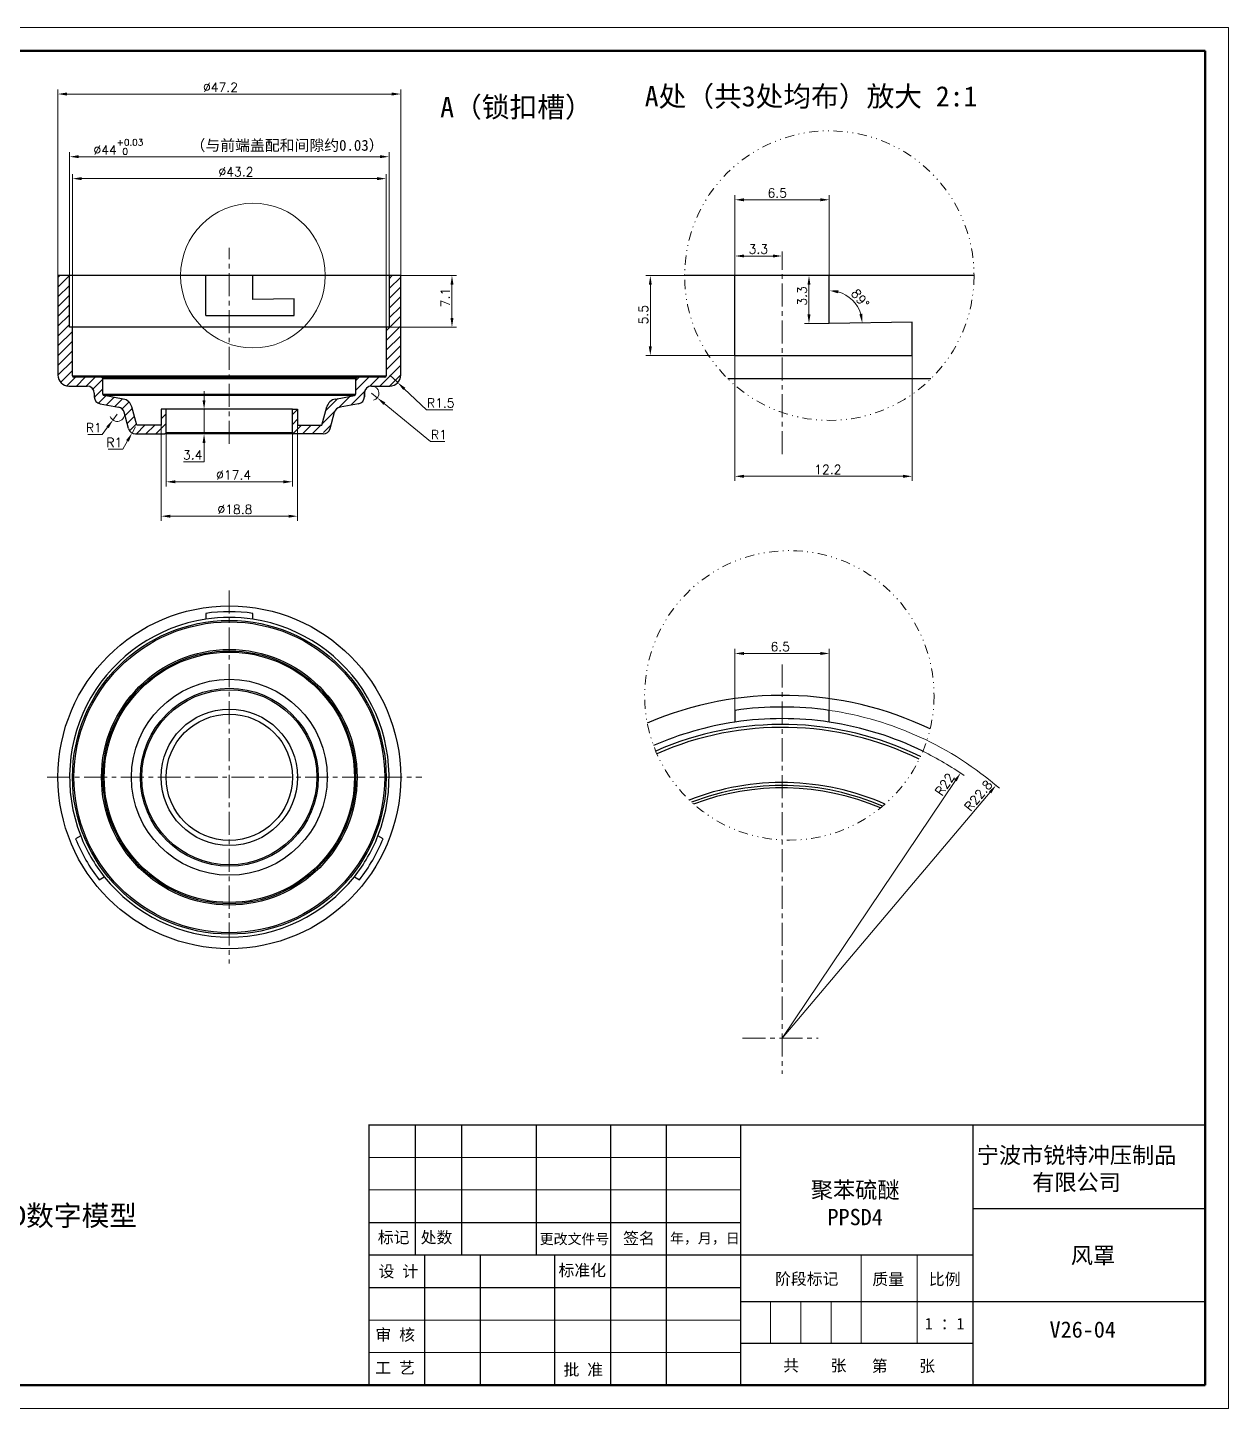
# Model space of a CAD drawing. Header units: millimetres. Extents: x 2517 to 6633, y 792 to 3241.
# Drawn here: x 3850.2 to 4015.5, y 882.8 to 1072.9 of the extents above; entities that cross this region are included whole.
import ezdxf

# ---------------------------------------------------------------- set-up
doc = ezdxf.new("R2010")
doc.units = ezdxf.units.MM
doc.linetypes.add('CENTER', pattern=[50.8, 31.75, -6.35, 6.35, -6.35])
doc.linetypes.add('DIVIDE', pattern=[31.75, 12.7, -6.35, 0, -6.35, 0, -6.35])
for name, color, linetype, lineweight in [('中心线', 1, 'CENTER', 9), ('双点划线', 5, 'DIVIDE', 9), ('填充', 3, 'Continuous', 9), ('实线', 7, 'Continuous', 25), ('尺寸标注', 2, 'Continuous', 9), ('引导线', 6, 'Continuous', 9), ('文本', 3, 'Continuous', 15), ('粗实线', 9, 'Continuous', 50)]:
    doc.layers.add(name, color=color, linetype=linetype, lineweight=lineweight)
doc.styles.add('st', font='txt.shx')
doc.styles.get("Standard").update_dxf_attribs({"font": 'simfang.ttf'})
doc.dimstyles.new('2st', dxfattribs={"dimscale": 0.5, "dimtxt": 2.5, "dimasz": 2.5, "dimexe": 1.25, "dimexo": 0, "dimtad": 1, "dimtoh": 1, "dimdec": 1, "dimlfac": 0.5, "dimdsep": 46, "dimtxsty": 'st', "dimcen": 0, "dimclrd": 256, "dimclre": 256, "dimclrt": 3, "dimadec": 0, "dimazin": 2, "dimtfac": 1, "dimtdec": 1, "dimtofl": 0, "dimtmove": 0, "dimatfit": 1, "dimfxl": 1, "dimlwd": -1, "dimlwe": -1, "dimarcsym": 0})
doc.dimstyles.new('st', dxfattribs={"dimscale": 0.5, "dimtxt": 2.5, "dimasz": 2.5, "dimexe": 1.25, "dimexo": 0, "dimtad": 1, "dimtoh": 1, "dimdsep": 46, "dimtxsty": 'st', "dimcen": 0, "dimclrd": 256, "dimclre": 256, "dimclrt": 3, "dimadec": 3, "dimazin": 2, "dimtfac": 1, "dimtmove": 0, "dimatfit": 1, "dimfxl": 1, "dimlwd": -1, "dimlwe": -1, "dimarcsym": 0})

# ---------------------------------------------------------------- blocks, each defined once
blk = doc.blocks.new('*D317')
at = {"layer": 'Defpoints', "color": 0, "ltscale": 0.1, "transparency": 16777216}
for p in [(3899.94, 1055.16), (3855.94, 1038.79), (3899.94, 1038.79)]:
    blk.add_point(p, dxfattribs=at)
at = {"layer": '尺寸标注', "ltscale": 0.1, "transparency": 16777216}
for p, q in [((3855.94, 1038.79), (3855.94, 1055.79)), ((3857.19, 1055.16), (3898.69, 1055.16)), ((3899.94, 1038.79), (3899.94, 1055.79))]:
    blk.add_line(p, q, dxfattribs=at)
for points in [[(3857.19, 1055.37), (3857.19, 1054.96), (3855.94, 1055.16)], [(3898.69, 1055.37), (3898.69, 1054.96), (3899.94, 1055.16)]]:
    blk.add_solid(points, dxfattribs=at)
at = {"layer": '尺寸标注', "color": 3, "ltscale": 0.1, "transparency": 16777216, "insert": (3862.65, 1056.51), "char_height": 1.25, "attachment_point": 5, "style": 'st'}
blk.add_mtext('%%c44{}{\\H0.71x;\\C3;\\S+0.03^  0;}', dxfattribs=at)
blk = doc.blocks.new('*D318')
at = {"layer": 'Defpoints', "color": 0, "ltscale": 0.1, "transparency": 16777216}
for p in [(3901.54, 1063.79), (3854.34, 1038.79), (3901.54, 1038.79)]:
    blk.add_point(p, dxfattribs=at)
at = {"layer": '尺寸标注', "ltscale": 0.1, "transparency": 16777216}
for p, q in [((3854.34, 1038.79), (3854.34, 1064.41)), ((3855.59, 1063.79), (3900.29, 1063.79)), ((3901.54, 1038.79), (3901.54, 1064.41))]:
    blk.add_line(p, q, dxfattribs=at)
for points in [[(3855.59, 1064), (3855.59, 1063.58), (3854.34, 1063.79)], [(3900.29, 1064), (3900.29, 1063.58), (3901.54, 1063.79)]]:
    blk.add_solid(points, dxfattribs=at)
at = {"layer": '尺寸标注', "color": 3, "ltscale": 0.1, "transparency": 16777216, "insert": (3876.72, 1064.72), "char_height": 1.25, "attachment_point": 5, "style": 'st'}
blk.add_mtext('%%c47.2', dxfattribs=at)
blk = doc.blocks.new('*D319')
at = {"layer": 'Defpoints', "color": 0, "ltscale": 0.1, "transparency": 16777216}
for p in [(3869.24, 1017.19), (3886.64, 1017.19), (3886.64, 1010.4)]:
    blk.add_point(p, dxfattribs=at)
at = {"layer": '尺寸标注', "ltscale": 0.1, "transparency": 16777216}
for p, q in [((3869.24, 1017.19), (3869.24, 1009.78)), ((3886.64, 1017.19), (3886.64, 1009.78)), ((3870.49, 1010.4), (3885.39, 1010.4))]:
    blk.add_line(p, q, dxfattribs=at)
for points in [[(3870.49, 1010.61), (3870.49, 1010.2), (3869.24, 1010.4)], [(3885.39, 1010.61), (3885.39, 1010.2), (3886.64, 1010.4)]]:
    blk.add_solid(points, dxfattribs=at)
at = {"layer": '尺寸标注', "color": 3, "ltscale": 0.1, "transparency": 16777216, "insert": (3878.52, 1011.34), "char_height": 1.25, "attachment_point": 5, "style": 'st'}
blk.add_mtext('%%c17.4', dxfattribs=at)
blk = doc.blocks.new('*D333')
at = {"layer": 'Defpoints', "color": 0, "ltscale": 0.1, "transparency": 16777216}
for p in [(3960.57, 1049.23), (3947.57, 1038.79), (3960.57, 1038.79)]:
    blk.add_point(p, dxfattribs=at)
at = {"layer": '尺寸标注', "ltscale": 0.1, "transparency": 16777216}
for p, q in [((3947.57, 1038.79), (3947.57, 1049.85)), ((3960.57, 1038.79), (3960.57, 1049.85)), ((3948.82, 1049.23), (3959.32, 1049.23))]:
    blk.add_line(p, q, dxfattribs=at)
for points in [[(3948.82, 1049.44), (3948.82, 1049.02), (3947.57, 1049.23)], [(3959.32, 1049.44), (3959.32, 1049.02), (3960.57, 1049.23)]]:
    blk.add_solid(points, dxfattribs=at)
at = {"layer": '尺寸标注', "color": 3, "ltscale": 0.1, "transparency": 16777216, "insert": (3953.4, 1050.17), "char_height": 1.25, "attachment_point": 5, "style": 'st'}
blk.add_mtext('6.5', dxfattribs=at)
blk = doc.blocks.new('*D334')
at = {"layer": 'Defpoints', "color": 0, "ltscale": 0.1, "transparency": 16777216}
for p in [(3947.57, 1038.79), (3935.92, 1027.79), (3947.57, 1027.79)]:
    blk.add_point(p, dxfattribs=at)
at = {"layer": '尺寸标注', "ltscale": 0.1, "transparency": 16777216}
for p, q in [((3947.57, 1038.79), (3935.29, 1038.79)), ((3935.92, 1037.54), (3935.92, 1029.04)), ((3947.57, 1027.79), (3935.29, 1027.79))]:
    blk.add_line(p, q, dxfattribs=at)
for points in [[(3935.71, 1037.54), (3936.12, 1037.54), (3935.92, 1038.79)], [(3935.71, 1029.04), (3936.12, 1029.04), (3935.92, 1027.79)]]:
    blk.add_solid(points, dxfattribs=at)
at = {"layer": '尺寸标注', "color": 3, "ltscale": 0.1, "transparency": 16777216, "insert": (3934.98, 1033.4), "char_height": 1.25, "attachment_point": 5, "rotation": 90, "style": 'st'}
blk.add_mtext('5.5', dxfattribs=at)
blk = doc.blocks.new('*D335')
at = {"layer": 'Defpoints', "color": 0, "ltscale": 0.1, "transparency": 16777216}
for p in [(3947.57, 1027.79), (3971.97, 1027.79), (3971.97, 1011.16)]:
    blk.add_point(p, dxfattribs=at)
at = {"layer": '尺寸标注', "ltscale": 0.1, "transparency": 16777216}
for p, q in [((3947.57, 1027.79), (3947.57, 1010.53)), ((3971.97, 1027.79), (3971.97, 1010.53)), ((3948.82, 1011.16), (3970.72, 1011.16))]:
    blk.add_line(p, q, dxfattribs=at)
for points in [[(3948.82, 1011.37), (3948.82, 1010.95), (3947.57, 1011.16)], [(3970.72, 1011.37), (3970.72, 1010.95), (3971.97, 1011.16)]]:
    blk.add_solid(points, dxfattribs=at)
at = {"layer": '尺寸标注', "color": 3, "ltscale": 0.1, "transparency": 16777216, "insert": (3960.37, 1012.1), "char_height": 1.25, "attachment_point": 5, "style": 'st'}
blk.add_mtext('12.2', dxfattribs=at)
blk = doc.blocks.new('*D336')
at = {"layer": 'Defpoints', "color": 0, "ltscale": 0.1, "transparency": 16777216}
for p in [(3960.57, 1038.79), (3962.81, 1036.13), (3971.97, 1032.39), (3960.57, 1032.19), (3960.57, 1032.19)]:
    blk.add_point(p, dxfattribs=at)
at = {"layer": '尺寸标注', "ltscale": 0.1, "transparency": 16777216}
blk.add_arc((3960.57, 1032.19), 4.53, 16.85, 74.15, dxfattribs=at)
for points in [[(3961.78, 1036.35), (3961.84, 1036.76), (3960.57, 1036.73)], [(3965.11, 1033.54), (3964.7, 1033.47), (3965.1, 1032.27)]]:
    blk.add_solid(points, dxfattribs=at)
at = {"layer": '尺寸标注', "color": 3, "ltscale": 0.1, "transparency": 16777216, "insert": (3964.83, 1035.63), "char_height": 1.25, "attachment_point": 5, "rotation": 308.8841, "style": 'st'}
blk.add_mtext('89°', dxfattribs=at)
blk = doc.blocks.new('*D337')
at = {"layer": 'Defpoints', "color": 0, "ltscale": 0.1, "transparency": 16777216}
for p in [(3957.77, 1038.79), (3960.57, 1038.79), (3960.57, 1032.19)]:
    blk.add_point(p, dxfattribs=at)
at = {"layer": '尺寸标注', "ltscale": 0.1, "transparency": 16777216}
for p, q in [((3960.57, 1038.79), (3957.14, 1038.79)), ((3957.77, 1033.44), (3957.77, 1037.54)), ((3960.57, 1032.19), (3957.14, 1032.19))]:
    blk.add_line(p, q, dxfattribs=at)
for points in [[(3957.56, 1037.54), (3957.97, 1037.54), (3957.77, 1038.79)], [(3957.56, 1033.44), (3957.97, 1033.44), (3957.77, 1032.19)]]:
    blk.add_solid(points, dxfattribs=at)
at = {"layer": '尺寸标注', "color": 3, "ltscale": 0.1, "transparency": 16777216, "insert": (3956.83, 1035.99), "char_height": 1.25, "attachment_point": 5, "rotation": 90, "style": 'st'}
blk.add_mtext('3.3', dxfattribs=at)
blk = doc.blocks.new('*D338')
at = {"layer": 'Defpoints', "color": 0, "ltscale": 0.1, "transparency": 16777216}
for p in [(3954.07, 1041.49), (3954.07, 1039.96), (3947.57, 1038.79)]:
    blk.add_point(p, dxfattribs=at)
at = {"layer": '尺寸标注', "ltscale": 0.1, "transparency": 16777216}
for p, q in [((3947.57, 1038.79), (3947.57, 1042.12)), ((3954.07, 1039.96), (3954.07, 1042.12)), ((3948.82, 1041.49), (3952.82, 1041.49))]:
    blk.add_line(p, q, dxfattribs=at)
for points in [[(3948.82, 1041.7), (3948.82, 1041.29), (3947.57, 1041.49)], [(3952.82, 1041.7), (3952.82, 1041.29), (3954.07, 1041.49)]]:
    blk.add_solid(points, dxfattribs=at)
at = {"layer": '尺寸标注', "color": 3, "ltscale": 0.1, "transparency": 16777216, "insert": (3950.8, 1042.43), "char_height": 1.25, "attachment_point": 5, "style": 'st'}
blk.add_mtext('3.3', dxfattribs=at)
blk = doc.blocks.new('*D339')
at = {"layer": 'Defpoints', "color": 0, "ltscale": 0.1, "transparency": 16777216}
for p in [(3983.52, 968.61), (3954.07, 933.8)]:
    blk.add_point(p, dxfattribs=at)
at = {"layer": '尺寸标注', "ltscale": 0.1, "transparency": 16777216}
blk.add_line((3954.07, 933.8), (3982.71, 967.66), dxfattribs=at)
blk.add_arc((3954.07, 933.8), 45.6, 48.9836, 81.8049, dxfattribs=at)
blk.add_solid([(3982.55, 967.79), (3982.87, 967.52), (3983.52, 968.61)], dxfattribs=at)
at = {"layer": '尺寸标注', "color": 3, "ltscale": 0.1, "transparency": 16777216, "insert": (3981.09, 967.2), "char_height": 1.25, "attachment_point": 5, "rotation": 49.7689, "style": 'st'}
blk.add_mtext('R22.8', dxfattribs=at)
blk = doc.blocks.new('*D340')
at = {"layer": 'Defpoints', "color": 0, "ltscale": 0.1, "transparency": 16777216}
for p in [(3960.57, 986.77), (3947.57, 978.93), (3960.57, 978.93)]:
    blk.add_point(p, dxfattribs=at)
at = {"layer": '尺寸标注', "ltscale": 0.1, "transparency": 16777216}
for p, q in [((3947.57, 978.93), (3947.57, 987.39)), ((3948.82, 986.77), (3959.32, 986.77)), ((3960.57, 978.93), (3960.57, 987.39))]:
    blk.add_line(p, q, dxfattribs=at)
for points in [[(3948.82, 986.98), (3948.82, 986.56), (3947.57, 986.77)], [(3959.32, 986.98), (3959.32, 986.56), (3960.57, 986.77)]]:
    blk.add_solid(points, dxfattribs=at)
at = {"layer": '尺寸标注', "color": 3, "ltscale": 0.1, "transparency": 16777216, "insert": (3953.8, 987.71), "char_height": 1.25, "attachment_point": 5, "style": 'st'}
blk.add_mtext('6.5', dxfattribs=at)
blk = doc.blocks.new('*D341')
at = {"layer": 'Defpoints', "color": 0, "ltscale": 0.1, "transparency": 16777216}
for p in [(3978.63, 970.3), (3954.07, 933.8)]:
    blk.add_point(p, dxfattribs=at)
at = {"layer": '尺寸标注', "ltscale": 0.1, "transparency": 16777216}
blk.add_line((3954.07, 933.8), (3977.94, 969.27), dxfattribs=at)
blk.add_arc((3954.07, 933.8), 44, 55.2487, 63.868, dxfattribs=at)
blk.add_solid([(3977.76, 969.38), (3978.11, 969.15), (3978.63, 970.3)], dxfattribs=at)
at = {"layer": '尺寸标注', "color": 3, "ltscale": 0.1, "transparency": 16777216, "insert": (3976.46, 968.76), "char_height": 1.25, "attachment_point": 5, "rotation": 56.0626, "style": 'st'}
blk.add_mtext('R22', dxfattribs=at)
blk = doc.blocks.new('*D343')
at = {"layer": 'Defpoints', "color": 0, "ltscale": 0.1, "transparency": 16777216}
for p in [(3868.54, 1018.19), (3887.34, 1018.19), (3887.34, 1005.67)]:
    blk.add_point(p, dxfattribs=at)
at = {"layer": '尺寸标注', "ltscale": 0.1, "transparency": 16777216}
for p, q in [((3868.54, 1018.19), (3868.54, 1005.04)), ((3887.34, 1018.19), (3887.34, 1005.04)), ((3869.79, 1005.67), (3886.09, 1005.67))]:
    blk.add_line(p, q, dxfattribs=at)
for points in [[(3869.79, 1005.87), (3869.79, 1005.46), (3868.54, 1005.67)], [(3886.09, 1005.87), (3886.09, 1005.46), (3887.34, 1005.67)]]:
    blk.add_solid(points, dxfattribs=at)
at = {"layer": '尺寸标注', "color": 3, "ltscale": 0.1, "transparency": 16777216, "insert": (3878.71, 1006.6), "char_height": 1.25, "attachment_point": 5, "style": 'st'}
blk.add_mtext('%%c18.8', dxfattribs=at)
blk = doc.blocks.new('*D344')
at = {"layer": 'Defpoints', "color": 0, "ltscale": 0.1, "transparency": 16777216}
for p in [(3900.04, 1025.09), (3901.13, 1024.06)]:
    blk.add_point(p, dxfattribs=at)
at = {"layer": '尺寸标注', "ltscale": 0.1, "transparency": 16777216}
for p, q in [((3900.04, 1025.09), (3901.13, 1024.06)), ((3902.03, 1023.2), (3905.08, 1020.32)), ((3905.08, 1020.32), (3908.72, 1020.32))]:
    blk.add_line(p, q, dxfattribs=at)
blk.add_solid([(3902.18, 1023.35), (3901.89, 1023.05), (3901.13, 1024.06)], dxfattribs=at)
at = {"layer": '尺寸标注', "color": 3, "ltscale": 0.1, "transparency": 16777216, "insert": (3907.05, 1021.26), "char_height": 1.25, "attachment_point": 5, "style": 'st'}
blk.add_mtext('R1.5', dxfattribs=at)
blk = doc.blocks.new('*D345')
at = {"layer": 'Defpoints', "color": 0, "ltscale": 0.1, "transparency": 16777216}
for p in [(3897.54, 1022.59), (3898.31, 1021.96)]:
    blk.add_point(p, dxfattribs=at)
at = {"layer": '尺寸标注', "ltscale": 0.1, "transparency": 16777216}
for p, q in [((3897.54, 1022.59), (3898.31, 1021.96)), ((3899.28, 1021.17), (3905.66, 1015.95)), ((3905.66, 1015.95), (3907.64, 1015.95))]:
    blk.add_line(p, q, dxfattribs=at)
blk.add_arc((3897.54, 1022.59), 1, 284.9325, 90, dxfattribs=at)
blk.add_solid([(3899.41, 1021.33), (3899.15, 1021.01), (3898.31, 1021.96)], dxfattribs=at)
at = {"layer": '尺寸标注', "color": 3, "ltscale": 0.1, "transparency": 16777216, "insert": (3906.8, 1016.89), "char_height": 1.25, "attachment_point": 5, "style": 'st'}
blk.add_mtext('R1', dxfattribs=at)
blk = doc.blocks.new('*D346')
at = {"layer": 'Defpoints', "color": 0, "ltscale": 0.1, "transparency": 16777216}
for p in [(3877.94, 1020.39), (3874.46, 1016.99), (3877.94, 1016.99)]:
    blk.add_point(p, dxfattribs=at)
at = {"layer": '尺寸标注', "ltscale": 0.1, "transparency": 16777216}
for p, q in [((3874.46, 1021.64), (3874.46, 1022.89)), ((3877.94, 1020.39), (3873.83, 1020.39)), ((3874.46, 1020.39), (3874.46, 1016.99)), ((3877.94, 1016.99), (3873.83, 1016.99)), ((3874.46, 1015.74), (3874.46, 1013.17)), ((3874.46, 1013.17), (3871.64, 1013.17))]:
    blk.add_line(p, q, dxfattribs=at)
for points in [[(3874.25, 1021.64), (3874.66, 1021.64), (3874.46, 1020.39)], [(3874.25, 1015.74), (3874.66, 1015.74), (3874.46, 1016.99)]]:
    blk.add_solid(points, dxfattribs=at)
at = {"layer": '尺寸标注', "color": 3, "ltscale": 0.1, "transparency": 16777216, "insert": (3872.89, 1014.11), "char_height": 1.25, "attachment_point": 5, "style": 'st'}
blk.add_mtext('3.4', dxfattribs=at)
blk = doc.blocks.new('*D347')
at = {"layer": 'Defpoints', "color": 0, "ltscale": 0.1, "transparency": 16777216}
for p in [(3901.54, 1038.79), (3908.6, 1038.79), (3899.94, 1031.69)]:
    blk.add_point(p, dxfattribs=at)
at = {"layer": '尺寸标注', "ltscale": 0.1, "transparency": 16777216}
for p, q in [((3901.54, 1038.79), (3909.23, 1038.79)), ((3908.6, 1032.94), (3908.6, 1037.54)), ((3899.94, 1031.69), (3909.23, 1031.69))]:
    blk.add_line(p, q, dxfattribs=at)
for points in [[(3908.4, 1037.54), (3908.81, 1037.54), (3908.6, 1038.79)], [(3908.4, 1032.94), (3908.81, 1032.94), (3908.6, 1031.69)]]:
    blk.add_solid(points, dxfattribs=at)
at = {"layer": '尺寸标注', "color": 3, "ltscale": 0.1, "transparency": 16777216, "insert": (3907.67, 1035.77), "char_height": 1.25, "attachment_point": 5, "rotation": 90, "style": 'st'}
blk.add_mtext('7.1', dxfattribs=at)
blk = doc.blocks.new('*D348')
at = {"layer": 'Defpoints', "color": 0, "ltscale": 0.1, "transparency": 16777216}
for p in [(3899.54, 1052.14), (3856.34, 1031.69), (3899.54, 1031.69)]:
    blk.add_point(p, dxfattribs=at)
at = {"layer": '尺寸标注', "ltscale": 0.1, "transparency": 16777216}
for p, q in [((3856.34, 1031.69), (3856.34, 1052.77)), ((3857.59, 1052.14), (3898.29, 1052.14)), ((3899.54, 1031.69), (3899.54, 1052.77))]:
    blk.add_line(p, q, dxfattribs=at)
for points in [[(3857.59, 1052.35), (3857.59, 1051.93), (3856.34, 1052.14)], [(3898.29, 1052.35), (3898.29, 1051.93), (3899.54, 1052.14)]]:
    blk.add_solid(points, dxfattribs=at)
at = {"layer": '尺寸标注', "color": 3, "ltscale": 0.1, "transparency": 16777216, "insert": (3878.85, 1053.08), "char_height": 1.25, "attachment_point": 5, "style": 'st'}
blk.add_mtext('%%c43.2', dxfattribs=at)
blk = doc.blocks.new('*D511')
at = {"layer": 'Defpoints', "color": 0, "ltscale": 0.1, "transparency": 16777216}
for p in [(3864.54, 1017.12), (3865.03, 1017.99)]:
    blk.add_point(p, dxfattribs=at)
at = {"layer": '尺寸标注', "ltscale": 0.1, "transparency": 16777216}
for p, q in [((3865.03, 1017.99), (3864.54, 1017.12)), ((3863.91, 1016.04), (3863.25, 1014.88)), ((3863.25, 1014.88), (3861.27, 1014.88))]:
    blk.add_line(p, q, dxfattribs=at)
blk.add_solid([(3863.73, 1016.14), (3864.1, 1015.94), (3864.54, 1017.12)], dxfattribs=at)
at = {"layer": '尺寸标注', "color": 3, "ltscale": 0.1, "transparency": 16777216, "insert": (3862.1, 1015.82), "char_height": 1.25, "attachment_point": 5, "style": 'st'}
blk.add_mtext('R1', dxfattribs=at)
blk = doc.blocks.new('*D512')
at = {"layer": 'Defpoints', "color": 0, "ltscale": 0.1, "transparency": 16777216}
for p in [(3862.5, 1019.71), (3861.91, 1018.91)]:
    blk.add_point(p, dxfattribs=at)
at = {"layer": '尺寸标注', "ltscale": 0.1, "transparency": 16777216}
for p, q in [((3862.5, 1019.71), (3861.91, 1018.91)), ((3861.16, 1017.91), (3860.41, 1016.9)), ((3860.41, 1016.9), (3858.44, 1016.9))]:
    blk.add_line(p, q, dxfattribs=at)
blk.add_arc((3862.5, 1019.71), 1, 197.5833, 15, dxfattribs=at)
blk.add_solid([(3860.99, 1018.03), (3861.33, 1017.78), (3861.91, 1018.91)], dxfattribs=at)
at = {"layer": '尺寸标注', "color": 3, "ltscale": 0.1, "transparency": 16777216, "insert": (3859.27, 1017.84), "char_height": 1.25, "attachment_point": 5, "style": 'st'}
blk.add_mtext('R1', dxfattribs=at)

msp = doc.modelspace()

# ---------------------------------------------------------------- hatches: boundary and pattern name
at = {"layer": '填充', "ltscale": 0.1}
h = msp.add_hatch(dxfattribs=at)
h.set_pattern_fill('ANSI31', color=256, scale=0.3)
h.set_pattern_definition([(45, (3854.3364, 1016.9923), (-0.67352, 0.67352), [])])
edge = h.paths.add_edge_path()
edge.add_line((3891.8058, 1017.7335), (3892.3804, 1019.8781))
edge.add_arc((3893.3773, 1019.7001), 1.0127, 100.227615, 169.874095, ccw=False)
edge.add_line((3893.1975, 1020.6967), (3895.71, 1021.1397))
edge.add_arc((3895.5364, 1022.1245), 1, 280, 295.852513)
edge.add_line((3895.9724, 1021.2246), (3895.9724, 1024.7923))
edge.add_line((3895.9724, 1024.7923), (3895.5364, 1024.7923))
edge.add_arc((3895.5364, 1024.5923), 0.2, 90, 180)
edge.add_line((3895.3364, 1024.5923), (3895.3364, 1022.4601))
edge.add_arc((3895.1364, 1022.4601), 0.2, -80, 0, ccw=False)
edge.add_line((3895.1711, 1022.2632), (3892.5499, 1021.801))
edge.add_arc((3892.8165, 1020.3171), 1.5076, 100.184309, 164.815691)
edge.add_line((3891.3615, 1020.712), (3890.6864, 1018.1923))
edge.add_arc((3890.3596, 1017.4298), 0.8296, 66.805414, 113.194586)
edge.add_line((3890.0329, 1018.1923), (3887.3364, 1018.1923))
edge.add_line((3887.3364, 1018.1923), (3887.3364, 1020.3923))
edge.add_line((3887.3364, 1020.3923), (3886.6364, 1020.3923))
edge.add_line((3886.6364, 1020.3923), (3886.6364, 1017.1923))
edge.add_arc((3886.8364, 1017.1923), 0.2, 180, 270)
edge.add_line((3886.8364, 1016.9923), (3890.3398, 1016.9923))
edge.add_arc((3889.4925, 1020.4884), 3.5973, 283.623455, 310.019418)
edge = h.paths.add_edge_path()
edge.add_line((3901.5364, 1038.7923), (3899.9364, 1038.7923))
edge.add_line((3899.9364, 1038.7923), (3899.9364, 1031.6923))
edge.add_line((3899.9364, 1031.6923), (3899.5364, 1031.6923))
edge.add_line((3899.5364, 1031.6923), (3899.5364, 1024.9923))
edge.add_arc((3899.3364, 1024.9923), 0.2, -90, 0, ccw=False)
edge.add_line((3899.3364, 1024.7923), (3895.9724, 1024.7923))
edge.add_line((3895.9724, 1024.7923), (3895.9724, 1021.2246))
edge.add_arc((3895.5364, 1022.1245), 1, 295.852513, 360)
edge.add_line((3896.5364, 1022.1245), (3896.5364, 1022.5923))
edge.add_arc((3897.5364, 1022.5923), 1, 90, 180, ccw=False)
edge.add_line((3897.5364, 1023.5923), (3900.0364, 1023.5923))
edge.add_arc((3900.0364, 1025.0923), 1.5, 270, 360)
edge.add_line((3901.5364, 1025.0923), (3901.5364, 1038.7923))
edge = h.paths.add_edge_path()
edge.add_line((3856.3364, 1031.6923), (3855.9364, 1031.6923))
edge.add_line((3855.9364, 1031.6923), (3855.9364, 1038.7923))
edge.add_line((3855.9364, 1038.7923), (3854.3364, 1038.7923))
edge.add_line((3854.3364, 1038.7923), (3854.3364, 1025.0923))
edge.add_arc((3855.8364, 1025.0923), 1.5, 180, 270)
edge.add_line((3855.8364, 1023.5923), (3858.3364, 1023.5923))
edge.add_arc((3858.3364, 1022.5923), 1, 0, 90, ccw=False)
edge.add_line((3859.3364, 1022.5923), (3859.3364, 1022.1245))
edge.add_arc((3860.3364, 1022.1245), 1, 180, 260)
edge.add_line((3860.1627, 1021.1397), (3862.6753, 1020.6967))
edge.add_arc((3862.4962, 1019.7008), 1.0118, 10.093371, 79.804919, ccw=False)
edge.add_line((3863.4923, 1019.8781), (3864.067, 1017.7335))
edge.add_arc((3865.0522, 1018.0056), 1.0221, 195.439618, 277.541018)
edge.add_line((3865.1864, 1016.9923), (3869.0364, 1016.9923))
edge.add_arc((3869.0364, 1017.1923), 0.2, 270, 360)
edge.add_line((3869.2364, 1017.1923), (3869.2364, 1020.3923))
edge.add_line((3869.2364, 1020.3923), (3868.5364, 1020.3923))
edge.add_line((3868.5364, 1020.3923), (3868.5364, 1018.1923))
edge.add_line((3868.5364, 1018.1923), (3865.8398, 1018.1923))
edge.add_arc((3865.5131, 962.7765), 55.4168, 89.662187, 90.337813)
edge.add_line((3865.1864, 1018.1923), (3864.5559, 1020.5454))
edge.add_arc((3863.0359, 1020.2902), 1.5413, 9.531152, 66.959805)
edge.add_line((3863.6391, 1021.7085), (3860.7017, 1022.2632))
edge.add_arc((3860.7364, 1022.4601), 0.2, 180, 260, ccw=False)
edge.add_line((3860.5364, 1022.4601), (3860.5364, 1024.5923))
edge.add_arc((3860.3364, 1024.5923), 0.2, 0, 90)
edge.add_line((3860.3364, 1024.7923), (3856.5364, 1024.7923))
edge.add_arc((3856.5364, 1024.9923), 0.2, 180, 270, ccw=False)
edge.add_line((3856.3364, 1024.9923), (3856.3364, 1031.6923))

# ---------------------------------------------------------------- linework, layer by layer
at = {"layer": '中心线', "ltscale": 0.1}
for p, q in [((3877.9364, 1015.6405), (3877.9364, 1042.6371)), ((3954.0689, 1014.2041), (3954.0689, 1039.9633)), ((3877.9364, 995.4468), (3877.9364, 944.0826)), ((3954.0689, 985.2489), (3954.0689, 928.8965)), ((3852.8444, 969.722), (3904.4521, 969.722)), ((3948.6221, 933.7993), (3959.0374, 933.7993))]:
    msp.add_line(p, q, dxfattribs=at)
at = {"layer": '双点划线', "ltscale": 0.1}
for centre in [(3960.5689, 1038.7923), (3955.0627, 980.9993)]:
    msp.add_circle(centre, 19.9319, dxfattribs=at)
at = {"layer": '实线', "lineweight": 25}
for p, q in [((3854.3364, 1038.7923), (3854.3364, 1025.0923)), ((3855.9364, 1038.7923), (3854.3364, 1038.7923)), ((3855.9364, 1031.6923), (3855.9364, 1038.7923)), ((3874.6864, 1038.7923), (3855.9364, 1038.7923)), ((3874.6864, 1033.2923), (3874.6864, 1038.7923)), ((3881.1864, 1038.7923), (3874.6864, 1038.7923)), ((3881.1864, 1035.4923), (3881.1864, 1038.7923)), ((3899.9364, 1038.7923), (3881.1864, 1038.7923)), ((3899.9364, 1038.7923), (3899.9364, 1031.6923)), ((3901.5364, 1038.7923), (3899.9364, 1038.7923)), ((3901.5364, 1025.0923), (3901.5364, 1038.7923)), ((3947.5689, 1038.7923), (3940.6369, 1038.7923)), ((3947.5689, 1027.7923), (3947.5689, 1038.7923)), ((3960.5689, 1038.7923), (3947.5689, 1038.7923)), ((3960.5689, 1032.1923), (3960.5689, 1038.7923)), ((3980.5008, 1038.7923), (3960.5689, 1038.7923)), ((3886.8846, 1035.5918), (3881.1864, 1035.4923)), ((3886.8846, 1033.2923), (3886.8846, 1035.5918)), ((3874.6864, 1033.2923), (3886.8846, 1033.2923)), ((3971.9653, 1032.3912), (3960.5689, 1032.1923)), ((3971.9653, 1027.7923), (3971.9653, 1032.3912)), ((3856.3364, 1031.6923), (3855.9364, 1031.6923)), ((3856.3364, 1024.9923), (3856.3364, 1031.6923)), ((3899.5364, 1031.6923), (3856.3364, 1031.6923)), ((3899.5364, 1031.6923), (3899.5364, 1024.9923)), ((3899.9364, 1031.6923), (3899.5364, 1031.6923)), ((3947.5689, 1027.7923), (3971.9653, 1027.7923)), ((3856.3364, 1024.9923), (3899.5364, 1024.9923)), ((3860.3364, 1024.7923), (3856.5364, 1024.7923)), ((3860.3364, 1024.7923), (3895.5364, 1024.7923)), ((3899.3364, 1024.7923), (3895.5364, 1024.7923)), ((3855.8364, 1023.5923), (3858.3364, 1023.5923)), ((3860.5364, 1022.4601), (3860.5364, 1024.5923)), ((3895.3364, 1024.5923), (3860.5364, 1024.5923)), ((3895.3364, 1024.5923), (3895.3364, 1022.4601)), ((3897.5364, 1023.5923), (3900.0364, 1023.5923)), ((3974.5561, 1024.5923), (3946.5817, 1024.5923)), ((3859.3364, 1022.5923), (3859.3364, 1022.1245)), ((3860.1627, 1021.1397), (3862.6753, 1020.6967)), ((3860.5364, 1022.4601), (3895.3364, 1022.4601)), ((3863.3228, 1021.801), (3860.7017, 1022.2632)), ((3895.1711, 1022.2632), (3860.7017, 1022.2632)), ((3892.5499, 1021.801), (3895.1711, 1022.2632)), ((3895.71, 1021.1397), (3893.1975, 1020.6967)), ((3896.5364, 1022.1245), (3896.5364, 1022.5923)), ((3896.5364, 1022.5923), (3896.5364, 1022.1245)), ((3864.067, 1017.7335), (3863.4675, 1019.9707)), ((3865.1864, 1018.1923), (3864.5112, 1020.712)), ((3868.5364, 1020.3923), (3868.5364, 1018.1923)), ((3869.2364, 1020.3923), (3868.5364, 1020.3923)), ((3869.2364, 1017.1923), (3869.2364, 1020.3923)), ((3886.6364, 1020.3923), (3869.2364, 1020.3923)), ((3886.6364, 1020.3923), (3887.3364, 1020.3923)), ((3886.6364, 1017.1923), (3886.6364, 1020.3923)), ((3887.3364, 1020.3923), (3887.3364, 1018.1923)), ((3890.6864, 1018.1923), (3891.3615, 1020.712)), ((3891.8058, 1017.7335), (3892.4052, 1019.9707)), ((3868.5364, 1018.1923), (3865.1864, 1018.1923)), ((3869.2364, 1017.1923), (3886.6364, 1017.1923)), ((3887.3364, 1018.1923), (3890.6864, 1018.1923)), ((3865.0329, 1016.9923), (3869.0364, 1016.9923)), ((3886.8364, 1016.9923), (3869.0364, 1016.9923)), ((3890.8398, 1016.9923), (3886.8364, 1016.9923)), ((3874.6864, 992.2892), (3874.6864, 991.4806)), ((3881.1864, 991.4806), (3881.1864, 992.2892)), ((3947.5689, 978.9337), (3947.5689, 977.3166)), ((3960.5689, 977.3166), (3960.5689, 978.9337)), ((3857.4679, 961.6573), (3856.7676, 961.253)), ((3899.1051, 961.253), (3898.4049, 961.6573)), ((3860.0176, 955.6238), (3860.7179, 956.0281)), ((3895.1549, 956.0281), (3895.8551, 955.6238))]:
    msp.add_line(p, q, dxfattribs=at)
at = {"layer": '实线'}
for p, q in [((3897.1202, 921.8815), (4012.3294, 921.8815)), ((3897.1322, 921.8815), (3897.1322, 886.0386)), ((3903.5327, 921.8815), (3903.5327, 903.96)), ((3909.9332, 921.8815), (3909.9332, 903.96)), ((3920.1741, 921.8815), (3920.1741, 903.96)), ((3930.4149, 921.8815), (3930.4149, 886.0386)), ((3938.0955, 921.8815), (3938.0955, 886.0386)), ((3948.3363, 921.8815), (3948.3363, 886.0386)), ((3980.3268, 921.8815), (3980.3268, 886.0386)), ((3980.3268, 910.3606), (4012.3294, 910.3606)), ((3897.1202, 908.4404), (3948.3363, 908.4404)), ((3897.1202, 903.96), (3948.3363, 903.96)), ((3904.8128, 903.96), (3904.8128, 886.0386)), ((3912.4934, 903.96), (3912.4934, 886.0386)), ((3922.7343, 903.96), (3922.7343, 886.0386)), ((3948.3363, 903.96), (3980.3268, 903.96)), ((3897.1202, 899.4797), (3948.3363, 899.4797)), ((3948.3363, 897.5595), (4012.3294, 897.5595)), ((3948.3363, 891.7991), (3980.3268, 891.7991)), ((3897.1202, 886.0386), (4012.3294, 886.0386))]:
    msp.add_line(p, q, dxfattribs=at)
at = {"layer": '实线', "lineweight": 25}
for radius in [23.6, 21.6, 21.4, 17.6, 17.4, 17.2347, 13.4895, 12.25, 12.05, 9.4, 8.7]:
    msp.add_circle((3877.9364, 969.722), radius, dxfattribs=at)
for centre, radius, start, end in [((3855.8364, 1025.0923), 1.5, 180, 270), ((3856.5364, 1024.9923), 0.2, 180, 270), ((3860.3364, 1024.5923), 0.2, 0, 90), ((3895.5364, 1024.5923), 0.2, 90, 180), ((3899.3364, 1024.9923), 0.2, 270, 0), ((3900.0364, 1025.0923), 1.5, 270, 0), ((3858.3364, 1022.5923), 1, 0, 90), ((3897.5364, 1022.5923), 1, 90, 180), ((3860.3364, 1022.1245), 1, 180, 260), ((3860.7364, 1022.4601), 0.2, 180, 260), ((3863.0623, 1020.3238), 1.5, 15, 80), ((3892.8104, 1020.3238), 1.5, 100, 165), ((3895.1364, 1022.4601), 0.2, 280, 0), ((3895.1364, 1022.4601), 0.2, 280, 0), ((3895.5364, 1022.1245), 1, 280, 0), ((3895.5364, 1022.1245), 1, 280, 0), ((3862.5016, 1019.7119), 1, 15, 80), ((3893.3711, 1019.7119), 1, 100, 165), ((3865.0329, 1017.9923), 1, 195, 270), ((3869.0364, 1017.1923), 0.2, 270, 0), ((3886.8364, 1017.1923), 0.2, 180, 270), ((3890.8398, 1017.9923), 1, 270, 345), ((3877.9364, 969.722), 22.8, 81.804925, 98.195075), ((3877.9364, 969.722), 22, 98.495242, 201.504758), ((3877.9364, 969.722), 22, 81.504758, 98.495242), ((3877.9364, 969.722), 22, 338.495242, 81.504758), ((3954.0689, 933.7993), 47.2, 64.417781, 113.169746), ((3954.0689, 933.7993), 45.6, 81.804925, 98.195075), ((3954.0689, 933.7993), 44, 98.495242, 113.71954), ((3954.0689, 933.7993), 44, 81.504758, 98.495242), ((3954.0689, 933.7993), 44, 63.867986, 81.504758), ((3954.0689, 933.7993), 43.2, 63.826052, 113.761474), ((3954.0689, 933.7993), 42.8, 63.820637, 113.76689), ((3954.0689, 933.7993), 35.2, 66.292163, 111.295363), ((3954.0689, 933.7993), 34.8, 66.608333, 110.979193), ((3954.0689, 933.7993), 34.4695, 66.889897, 110.697629), ((3877.9364, 969.722), 22.8, 201.804925, 218.195075), ((3877.9364, 969.722), 22, 201.504758, 218.495242), ((3877.9364, 969.722), 22, 321.504758, 338.495242), ((3877.9364, 969.722), 22.8, 321.804925, 338.195075), ((3877.9364, 969.722), 22, 218.495242, 321.504758)]:
    msp.add_arc(centre, radius, start, end, dxfattribs=at)
at = {"layer": '尺寸标注', "ltscale": 0.1}
msp.add_circle((3881.1864, 1038.7923), 9.966, dxfattribs=at)
at = {"layer": '引导线'}
for p, q in [((3746.7081, 1072.9336), (4015.5296, 1072.9336)), ((4015.5296, 882.8384), (4015.5296, 1072.9336)), ((3897.1202, 917.4011), (3948.3363, 917.4011)), ((3897.1202, 912.9208), (3948.3363, 912.9208)), ((3897.1202, 894.9993), (3948.3363, 894.9993)), ((3897.1202, 890.519), (3948.3363, 890.519)), ((3746.7081, 882.8384), (4015.5296, 882.8384))]:
    msp.add_line(p, q, dxfattribs=at)
at = {"layer": '文本', "ltscale": 0.2}
for p, q in [((3964.9656, 903.96), (3964.9656, 891.7991)), ((3972.6462, 903.96), (3972.6462, 891.7991)), ((3952.4846, 897.5595), (3952.4846, 891.7991)), ((3956.6449, 897.5595), (3956.6449, 891.7991)), ((3960.8053, 897.5595), (3960.8053, 891.7991))]:
    msp.add_line(p, q, dxfattribs=at)
at = {"layer": '粗实线'}
for p, q in [((3762.7094, 1069.7333), (4012.3294, 1069.7333)), ((4012.3294, 886.0386), (4012.3294, 1069.7333)), ((3762.7094, 886.0386), (4012.3294, 886.0386))]:
    msp.add_line(p, q, dxfattribs=at)

# ---------------------------------------------------------------- texts
at = {"layer": '实线', "attachment_point": 5}
for s, insert, char_height, width in [('A处（共3处均布）放大 2:1', (3958.0521, 1063.2941), 2.800224, 70.890337), ('A（锁扣槽）', (3917.4833, 1061.8153), 2.80022, 24.310064), ('（与前端盖配和间隙约0.03）', (3885.8867, 1056.6315), 1.5, 36.804944), ('宁波市锐特冲压制品\\P有限公司', (3994.6139, 915.7101), 2.24018, 40.438307), ('聚苯硫醚\\PPPSD4 ', (3964.1287, 911.0278), 2.24018, 25.199456), ('风罩', (3996.876, 903.7797), 2.24018, 29.443955), ('V26-04', (3995.4713, 893.6773), 2.24018, 29.443955)]:
    msp.add_mtext(s, dxfattribs=dict(at, insert=insert, char_height=char_height, width=width))
at = {"layer": '文本', "insert": (3779.3183, 906.8344), "char_height": 2.800224, "width": 94.571693, "attachment_point": 4}
msp.add_mtext('技术要求\\P1.拔模斜度：0.5°\\P2.锁扣槽圆周均布，数量：3，尺寸详见3D数字模型\\P3.其它未注尺寸详见：3D数字模型\\P4.与前端盖配合间隙：约0.03\\P5.在塑料件上，作“穴数标记”', dxfattribs=at)
at = {"layer": '文本', "ltscale": 0.2, "attachment_point": 5}
for s, insert, char_height, width in [('标记', (3900.5663, 906.3018), 1.60013, 9.288167), ('处数', (3906.4675, 906.2879), 1.60013, 9.288167), ('更改文件号', (3925.4752, 906.0759), 1.40811, 20.602074), ('签名', (3934.3494, 906.1779), 1.60013, 9.288167), ('年，月，日', (3943.4332, 906.1641), 1.40811, 9.288167), ('设 计', (3901.2208, 901.6174), 1.60013, 9.288167), ('标准化', (3926.5439, 901.7631), 1.60013, 9.288167), ('阶段标记', (3957.4622, 900.5758), 1.60013, 9.288167), ('质量', (3968.6713, 900.5386), 1.60013, 9.288167), ('比例', (3976.4614, 900.5386), 1.60013, 9.288167), ('审 核', (3900.7835, 892.8868), 1.60013, 9.288167), ('1 ：1', (3976.4525, 894.4992), 1.60013, 9.288167), ('共    张', (3958.5696, 888.6503), 1.60013, 9.288167), ('第    张', (3970.7732, 888.5927), 1.60013, 9.288167), ('工 艺', (3900.7581, 888.3759), 1.60013, 9.288167), ('批 准', (3926.6897, 888.0774), 1.60013, 9.288167)]:
    msp.add_mtext(s, dxfattribs=dict(at, insert=insert, char_height=char_height, width=width))

# ---------------------------------------------------------------- dimensions: what is measured, and where the dimension line sits
at = {"layer": '尺寸标注', "ltscale": 0.1}
for base, p1, p2, picture, middle in [((3901.5364, 1063.7869), (3854.3364, 1038.7923), (3901.5364, 1038.7923), '*D318', (3876.7229, 1063.7869)), ((3899.5364, 1052.1404), (3856.3364, 1031.6923), (3899.5364, 1031.6923), '*D348', (3878.8483, 1052.1404)), ((3887.3364, 1005.6659), (3868.5364, 1018.1923), (3887.3364, 1018.1923), '*D343', (3878.7097, 1005.6659)), ((3886.6364, 1010.4038), (3869.2364, 1017.1923), (3886.6364, 1017.1923), '*D319', (3878.5214, 1010.4038))]:
    dim = msp.add_linear_dim(base=base, p1=p1, p2=p2, text='%%c<>', dimstyle='st', dxfattribs=at)
    dim.commit()
    dim.dimension.update_dxf_attribs({"geometry": picture, "text_midpoint": middle, "dimtype": 160})
dim = msp.add_linear_dim(base=(3899.9364, 1055.1647), p1=(3855.9364, 1038.7923), p2=(3899.9364, 1038.7923), text='%%c<>{}{\\H0.71x;\\C3;\\S+0.03^  0;}', dimstyle='st', override={"dimtp": 0.03, "dimtm": 0, "dimtdec": 2, "dimtzin": 8}, dxfattribs=at)
dim.commit()
dim.dimension.update_dxf_attribs({"geometry": '*D317', "text_midpoint": (3862.6455, 1055.1647), "dimtype": 160})
for base, p1, p2, picture, middle in [((3960.5689, 1049.2289), (3947.5689, 1038.7923), (3960.5689, 1038.7923), '*D333', (3953.4043, 1049.2289)), ((3954.0688709632, 1041.4936019509), (3947.5688709632, 1038.7923215446), (3954.0688709632, 1039.9632669922), '*D338', (3950.7992361732, 1041.4936019509)), ((3971.9653, 1011.1597), (3947.5689, 1027.7923), (3971.9653, 1027.7923), '*D335', (3960.3712, 1011.1597)), ((3960.5689, 986.7692), (3947.5689, 978.9337), (3960.5689, 978.9337), '*D340', (3953.8015, 986.7692))]:
    dim = msp.add_linear_dim(base=base, p1=p1, p2=p2, dimstyle='2st', override={"dimtol": 0, "dimlim": 0, "dimtp": 0, "dimtm": 0, "dimtfac": 1, "dimtdec": 2, "dimtolj": 0, "dimtzin": 8}, dxfattribs=at)
    dim.commit()
    dim.dimension.update_dxf_attribs({"geometry": picture, "text_midpoint": middle, "dimtype": 160})
for base, p1, p2, picture, middle in [((3908.6045, 1038.7923), (3899.9364, 1031.6923), (3901.5364, 1038.7923), '*D347', (3908.6045, 1035.7656)), ((3874.4554, 1016.9923), (3877.9364, 1020.3923), (3877.9364, 1016.9923), '*D346', (3872.8929, 1013.1693))]:
    dim = msp.add_linear_dim(base=base, p1=p1, p2=p2, angle=90, dimstyle='st', dxfattribs=at)
    dim.commit()
    dim.dimension.update_dxf_attribs({"geometry": picture, "text_midpoint": middle, "dimtype": 160})
for base, p1, p2, picture, middle in [((3935.9157, 1027.7923), (3947.5689, 1038.7923), (3947.5689, 1027.7923), '*D334', (3935.9157, 1033.3996)), ((3957.765, 1038.7923), (3960.5689, 1032.1923), (3960.5689, 1038.7923), '*D337', (3957.765, 1035.9885))]:
    dim = msp.add_linear_dim(base=base, p1=p1, p2=p2, angle=90, dimstyle='2st', override={"dimtol": 0, "dimlim": 0, "dimtp": 0, "dimtm": 0, "dimtfac": 1, "dimtdec": 2, "dimtolj": 0, "dimtzin": 8}, dxfattribs=at)
    dim.commit()
    dim.dimension.update_dxf_attribs({"geometry": picture, "text_midpoint": middle, "dimtype": 160})
dim = msp.add_angular_dim_2l(base=(3962.8125, 1036.1312), line1=((3960.5689, 1032.1923), (3960.5689, 1038.7923)), line2=((3971.9653, 1032.3912), (3960.5689, 1032.1923)), dimstyle='2st', override={"dimtol": 0, "dimlim": 0, "dimtp": 0, "dimtm": 0, "dimtfac": 1, "dimtdec": 2, "dimtolj": 0, "dimtzin": 8}, dxfattribs=at)
dim.commit()
dim.dimension.update_dxf_attribs({"geometry": '*D336', "text_midpoint": (3964.0975, 1035.0379), "dimtype": 162})
for center, mpoint, picture, middle in [((3900.0364, 1025.0923), (3901.1255, 1024.0609), '*D344', (3907.0546, 1020.3203)), ((3897.5364, 1022.5923), (3898.3107, 1021.9595), '*D345', (3906.8049, 1015.954)), ((3862.5016, 1019.7119), (3861.9053, 1018.9091), '*D512', (3859.2687, 1016.9022)), ((3865.0329, 1017.9923), (3864.536, 1017.1245), '*D511', (3862.1044, 1014.8792))]:
    dim = msp.add_radius_dim(center=center, mpoint=mpoint, dimstyle='st', dxfattribs=at)
    dim.commit()
    dim.dimension.update_dxf_attribs({"geometry": picture, "text_midpoint": middle, "dimtype": 164})
for mpoint, picture, middle in [((3983.5207, 968.6124), '*D339', (3981.8106, 966.5911)), ((3978.6335, 970.3038), '*D341', (3977.2413, 968.2349))]:
    dim = msp.add_radius_dim(center=(3954.0689, 933.7993), mpoint=mpoint, dimstyle='2st', override={"dimtol": 0, "dimlim": 0, "dimtp": 0, "dimtm": 0, "dimtfac": 1, "dimtdec": 2, "dimtolj": 0, "dimtzin": 8}, dxfattribs=at)
    dim.commit()
    dim.dimension.update_dxf_attribs({"geometry": picture, "text_midpoint": middle, "dimtype": 164})

doc.saveas('drawing.dxf')
